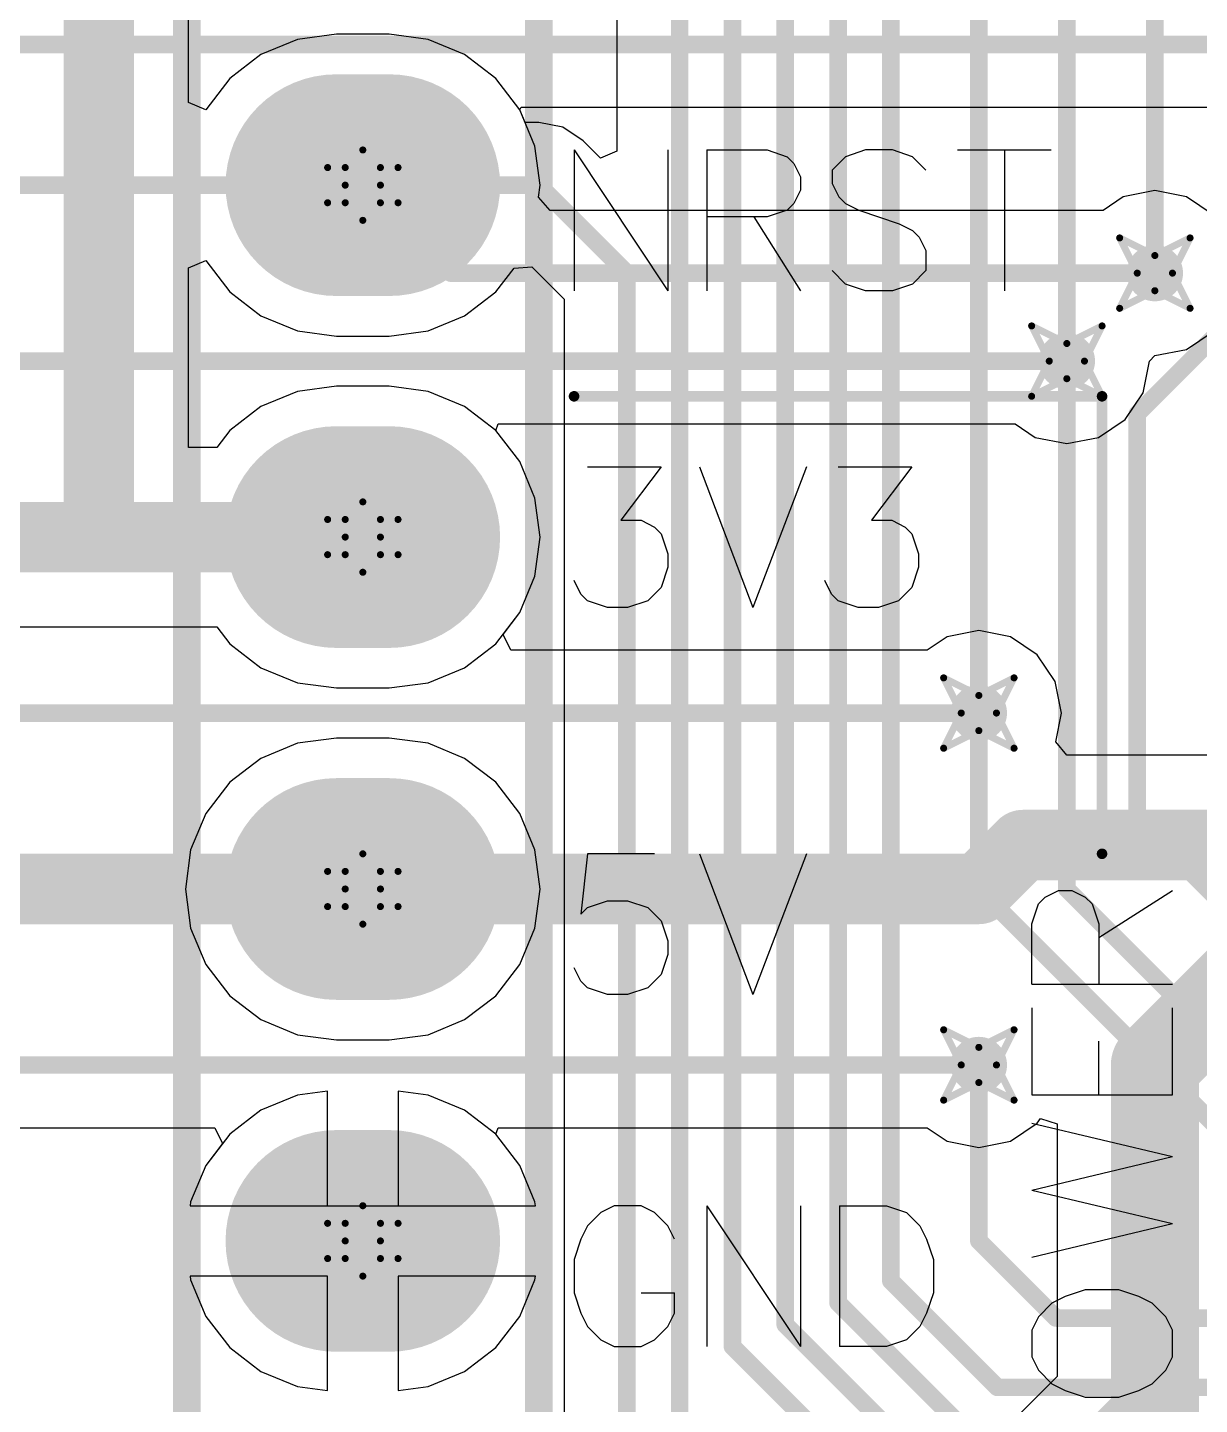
# Model space of a CAD drawing. Header units: millimetres. Extents: x 2.26 to 6.57, y 1.2 to 4.64.
# Drawn here: x 2.813 to 3.1459, y 2.2567 to 2.6479 of the extents above; entities that cross this region are included whole.
import ezdxf

# ---------------------------------------------------------------- set-up
doc = ezdxf.new("R2010")
doc.units = ezdxf.units.MM
doc.header["$MEASUREMENT"] = 0
for name, color, linetype in [('BottomLayer', 5, 'Continuous'), ('BottomSolder', 6, 'Continuous'), ('DrillDrawing', 1, 'Continuous'), ('MultiLayer', 9, 'Continuous'), ('PadHoleLayer', 156, 'Continuous'), ('TopLayer', 1, 'Continuous'), ('TopOverlay', 2, 'Continuous'), ('TopSolder', 216, 'Continuous'), ('ViaHoleLayer', 16, 'Continuous')]:
    doc.layers.add(name, color=color, linetype=linetype)

# ---------------------------------------------------------------- blocks, each defined once
blk = doc.blocks.new('1_8P_FEMALE_55')
at = {"layer": 'BottomLayer', "const_width": 0.055}
for points in [[(0.2, 0.0075), (0.2, -0.0075)], [(0.3, 0.0075), (0.3, -0.0075)], [(0.4, 0.0075), (0.4, -0.0075)], [(0.5, 0.0075), (0.5, -0.0075)]]:
    blk.add_lwpolyline(points, dxfattribs=at)
at = {"layer": 'BottomLayer', "const_width": 0.0275}
for points in [[(0.18625, 0.0075, 1), (0.21375, 0.0075, 1)], [(0.28625, 0.0075, 1), (0.31375, 0.0075, 1)], [(0.38625, 0.0075, 1), (0.41375, 0.0075, 1)], [(0.48625, 0.0075, 1), (0.51375, 0.0075, 1)], [(0.18625, -0.0075, 1), (0.21375, -0.0075, 1)], [(0.28625, -0.0075, 1), (0.31375, -0.0075, 1)], [(0.38625, -0.0075, 1), (0.41375, -0.0075, 1)], [(0.48625, -0.0075, 1), (0.51375, -0.0075, 1)]]:
    blk.add_lwpolyline(points, format="xyb", close=True, dxfattribs=at)
at = {"layer": 'BottomSolder', "const_width": 0.063}
for points in [[(0.2, 0.0075), (0.2, -0.0075)], [(0.3, 0.0075), (0.3, -0.0075)], [(0.4, 0.0075), (0.4, -0.0075)], [(0.5, 0.0075), (0.5, -0.0075)]]:
    blk.add_lwpolyline(points, dxfattribs=at)
at = {"layer": 'BottomSolder', "const_width": 0.0315}
for points in [[(0.18425, 0.0075, 1), (0.21575, 0.0075, 1)], [(0.28425, 0.0075, 1), (0.31575, 0.0075, 1)], [(0.38425, 0.0075, 1), (0.41575, 0.0075, 1)], [(0.48425, 0.0075, 1), (0.51575, 0.0075, 1)], [(0.18425, -0.0075, 1), (0.21575, -0.0075, 1)], [(0.28425, -0.0075, 1), (0.31575, -0.0075, 1)], [(0.38425, -0.0075, 1), (0.41575, -0.0075, 1)], [(0.48425, -0.0075, 1), (0.51575, -0.0075, 1)]]:
    blk.add_lwpolyline(points, format="xyb", close=True, dxfattribs=at)
at = {"layer": 'MultiLayer', "const_width": 0.055}
for points in [[(0.2, 0.0075), (0.2, -0.0075)], [(0.3, 0.0075), (0.3, -0.0075)], [(0.4, 0.0075), (0.4, -0.0075)], [(0.5, 0.0075), (0.5, -0.0075)]]:
    blk.add_lwpolyline(points, dxfattribs=at)
at = {"layer": 'MultiLayer', "const_width": 0.0275}
for points in [[(0.18625, 0.0075, 1), (0.21375, 0.0075, 1)], [(0.28625, 0.0075, 1), (0.31375, 0.0075, 1)], [(0.38625, 0.0075, 1), (0.41375, 0.0075, 1)], [(0.48625, 0.0075, 1), (0.51375, 0.0075, 1)], [(0.18625, -0.0075, 1), (0.21375, -0.0075, 1)], [(0.28625, -0.0075, 1), (0.31375, -0.0075, 1)], [(0.38625, -0.0075, 1), (0.41375, -0.0075, 1)], [(0.48625, -0.0075, 1), (0.51375, -0.0075, 1)]]:
    blk.add_lwpolyline(points, format="xyb", close=True, dxfattribs=at)
at = {"layer": 'PadHoleLayer', "const_width": 0.02}
for points in [[(0.19, 0, 1), (0.21, 0, 1)], [(0.29, 0, 1), (0.31, 0, 1)], [(0.39, 0, 1), (0.41, 0, 1)], [(0.49, 0, 1), (0.51, 0, 1)]]:
    blk.add_lwpolyline(points, format="xyb", close=True, dxfattribs=at)
at = {"layer": 'TopLayer', "const_width": 0.055}
for points in [[(0.2, 0.0075), (0.2, -0.0075)], [(0.3, 0.0075), (0.3, -0.0075)], [(0.4, 0.0075), (0.4, -0.0075)], [(0.5, 0.0075), (0.5, -0.0075)]]:
    blk.add_lwpolyline(points, dxfattribs=at)
at = {"layer": 'TopLayer', "const_width": 0.0275}
for points in [[(0.18625, 0.0075, 1), (0.21375, 0.0075, 1)], [(0.28625, 0.0075, 1), (0.31375, 0.0075, 1)], [(0.38625, 0.0075, 1), (0.41375, 0.0075, 1)], [(0.48625, 0.0075, 1), (0.51375, 0.0075, 1)], [(0.18625, -0.0075, 1), (0.21375, -0.0075, 1)], [(0.28625, -0.0075, 1), (0.31375, -0.0075, 1)], [(0.38625, -0.0075, 1), (0.41375, -0.0075, 1)], [(0.48625, -0.0075, 1), (0.51375, -0.0075, 1)]]:
    blk.add_lwpolyline(points, format="xyb", close=True, dxfattribs=at)
at = {"layer": 'TopOverlay', "const_width": 0.00787}
for points in [[(0.75, 0.05), (-0.05, 0.05)], [(0.75, -0.05), (-0.05, -0.05)]]:
    blk.add_lwpolyline(points, dxfattribs=at)
at = {"layer": 'TopSolder', "const_width": 0.063}
for points in [[(0.2, 0.0075), (0.2, -0.0075)], [(0.3, 0.0075), (0.3, -0.0075)], [(0.4, 0.0075), (0.4, -0.0075)], [(0.5, 0.0075), (0.5, -0.0075)]]:
    blk.add_lwpolyline(points, dxfattribs=at)
at = {"layer": 'TopSolder', "const_width": 0.0315}
for points in [[(0.18425, 0.0075, 1), (0.21575, 0.0075, 1)], [(0.28425, 0.0075, 1), (0.31575, 0.0075, 1)], [(0.38425, 0.0075, 1), (0.41575, 0.0075, 1)], [(0.48425, 0.0075, 1), (0.51575, 0.0075, 1)], [(0.18425, -0.0075, 1), (0.21575, -0.0075, 1)], [(0.28425, -0.0075, 1), (0.31575, -0.0075, 1)], [(0.38425, -0.0075, 1), (0.41575, -0.0075, 1)], [(0.48425, -0.0075, 1), (0.51575, -0.0075, 1)]]:
    blk.add_lwpolyline(points, format="xyb", close=True, dxfattribs=at)

msp = doc.modelspace()

# ---------------------------------------------------------------- linework, layer by layer
at = {"layer": 'BottomLayer'}
for p, q in [((2.95289, 2.62458), (2.95325, 2.62531)), ((2.95717, 2.61424), (2.95289, 2.62458)), ((2.95325, 2.62531), (3.45995, 2.62531)), ((2.95863, 2.60315), (2.95717, 2.61424)), ((2.95819, 2.59975), (2.95863, 2.60315)), ((2.96148, 2.59599), (2.95819, 2.59975)), ((3.12429, 2.59982), (3.11857, 2.59599)), ((3.13327, 2.6016), (3.12429, 2.59982)), ((3.14224, 2.59982), (3.13327, 2.6016)), ((3.14985, 2.59473), (3.14224, 2.59982)), ((3.11857, 2.59599), (2.96148, 2.59599)), ((3.14224, 2.55648), (3.14985, 2.56157)), ((3.13327, 2.5547), (3.14224, 2.55648)), ((3.12993, 2.54418), (3.13172, 2.55315)), ((3.13172, 2.55315), (3.13327, 2.5547)), ((3.12485, 2.53657), (3.12993, 2.54418)), ((3.11724, 2.53148), (3.12485, 2.53657)), ((2.94608, 2.53346), (2.94671, 2.53531)), ((2.95289, 2.52458), (2.94608, 2.53346)), ((2.94671, 2.53531), (3.09357, 2.53531)), ((3.09357, 2.53531), (3.09929, 2.53148)), ((3.09929, 2.53148), (3.10827, 2.5297)), ((3.10827, 2.5297), (3.11724, 2.53148)), ((2.95717, 2.51424), (2.95289, 2.52458)), ((2.95863, 2.50315), (2.95717, 2.51424)), ((2.95717, 2.49205), (2.95863, 2.50315)), ((2.95289, 2.48172), (2.95717, 2.49205)), ((2.9481, 2.47548), (2.95289, 2.48172)), ((2.95032, 2.47099), (2.9481, 2.47548)), ((3.07429, 2.47482), (3.06857, 2.47099)), ((3.08327, 2.4766), (3.07429, 2.47482)), ((3.09224, 2.47482), (3.08327, 2.4766)), ((3.09985, 2.46973), (3.09224, 2.47482)), ((3.06857, 2.47099), (2.95032, 2.47099)), ((3.10493, 2.46212), (3.09985, 2.46973)), ((3.10672, 2.45315), (3.10493, 2.46212)), ((3.1051, 2.445), (3.10672, 2.45315)), ((3.10827, 2.44114), (3.1051, 2.445)), ((3.27577, 2.44114), (3.10827, 2.44114)), ((3.09224, 2.33148), (3.09985, 2.33657)), ((3.09985, 2.33657), (3.10075, 2.33791)), ((3.10075, 2.33791), (3.10553, 2.33646)), ((3.10553, 2.33646), (3.10553, 2.26464)), ((2.74671, 2.33531), (2.86622, 2.33531)), ((2.86622, 2.33531), (2.86843, 2.33082)), ((2.94608, 2.33346), (2.94671, 2.33531)), ((2.95289, 2.32458), (2.94608, 2.33346)), ((2.94671, 2.33531), (3.06857, 2.33531)), ((3.06857, 2.33531), (3.07429, 2.33148)), ((2.86843, 2.33082), (2.86364, 2.32458)), ((3.07429, 2.33148), (3.08327, 2.3297)), ((3.08327, 2.3297), (3.09224, 2.33148)), ((2.86364, 2.32458), (2.85936, 2.31424)), ((2.95717, 2.31424), (2.95289, 2.32458)), ((2.85936, 2.31424), (2.85922, 2.31315)), ((2.85922, 2.31315), (2.95732, 2.31315)), ((2.95732, 2.31315), (2.95717, 2.31424)), ((2.89827, 2.29315), (2.85922, 2.29315)), ((2.85922, 2.29315), (2.85936, 2.29205)), ((2.89827, 2.26061), (2.89827, 2.29315)), ((2.95732, 2.29315), (2.91827, 2.29315)), ((2.91827, 2.29315), (2.91827, 2.26061)), ((2.95717, 2.29205), (2.95732, 2.29315)), ((2.85936, 2.29205), (2.86364, 2.28172)), ((2.95289, 2.28172), (2.95717, 2.29205)), ((2.86364, 2.28172), (2.87046, 2.27284)), ((2.94608, 2.27284), (2.95289, 2.28172)), ((2.87046, 2.27284), (2.87933, 2.26603)), ((2.9372, 2.26603), (2.94608, 2.27284)), ((2.87933, 2.26603), (2.88967, 2.26174)), ((2.92686, 2.26174), (2.9372, 2.26603)), ((2.88967, 2.26174), (2.89827, 2.26061)), ((2.91827, 2.26061), (2.92686, 2.26174)), ((3.10553, 2.26464), (2.97178, 2.13089))]:
    msp.add_line(p, q, dxfattribs=at)
for points, const_width in [([(2.62827, 2.64315), (3.55827, 2.64315)], 0.005), ([(2.70827, 2.60315), (2.90827, 2.60315)], 0.005), ([(2.90827, 2.60315), (2.93327, 2.57815)], 0.005), ([(2.93327, 2.57815), (3.13327, 2.57815)], 0.005), ([(2.61827, 2.55315), (3.10827, 2.55315)], 0.005), ([(2.61827, 2.45315), (3.08327, 2.45315)], 0.005), ([(3.08327, 2.40315), (3.09577, 2.41565)], 0.02), ([(3.09577, 2.41565), (3.27577, 2.41565)], 0.02), ([(2.70827, 2.40315), (2.90827, 2.40315)], 0.02), ([(2.90827, 2.40315), (3.08327, 2.40315)], 0.02), ([(3.13327, 2.35315), (3.16327, 2.38315)], 0.025), ([(3.13327, 2.25315), (3.13327, 2.35315)], 0.025), ([(2.61827, 2.35315), (3.08327, 2.35315)], 0.005), ([(2.98327, 2.10315), (3.13327, 2.25315)], 0.025)]:
    msp.add_lwpolyline(points, dxfattribs=dict(at, const_width=const_width))
for points, const_width in [([(2.90702, 2.60315, 1), (2.90952, 2.60315, 1)], 0.0025), ([(2.90702, 2.60315, 1), (2.90952, 2.60315, 1)], 0.0025), ([(3.12927, 2.57815, 1), (3.13727, 2.57815, 1)], 0.008), ([(2.93202, 2.57815, 1), (2.93452, 2.57815, 1)], 0.0025), ([(2.93202, 2.57815, 1), (2.93452, 2.57815, 1)], 0.0025), ([(3.13202, 2.57815, 1), (3.13452, 2.57815, 1)], 0.0025), ([(3.10427, 2.55315, 1), (3.11227, 2.55315, 1)], 0.008), ([(3.10702, 2.55315, 1), (3.10952, 2.55315, 1)], 0.0025), ([(3.07927, 2.45315, 1), (3.08727, 2.45315, 1)], 0.008), ([(3.08202, 2.45315, 1), (3.08452, 2.45315, 1)], 0.0025), ([(3.09077, 2.41565, 1), (3.10077, 2.41565, 1)], 0.01), ([(3.09077, 2.41565, 1), (3.10077, 2.41565, 1)], 0.01), ([(2.90327, 2.40315, 1), (2.91327, 2.40315, 1)], 0.01), ([(2.90327, 2.40315, 1), (2.91327, 2.40315, 1)], 0.01), ([(3.07827, 2.40315, 1), (3.08827, 2.40315, 1)], 0.01), ([(3.07827, 2.40315, 1), (3.08827, 2.40315, 1)], 0.01), ([(3.12702, 2.35315, 1), (3.13952, 2.35315, 1)], 0.0125), ([(3.12702, 2.35315, 1), (3.13952, 2.35315, 1)], 0.0125), ([(3.07927, 2.35315, 1), (3.08727, 2.35315, 1)], 0.008), ([(3.08202, 2.35315, 1), (3.08452, 2.35315, 1)], 0.0025), ([(3.12702, 2.25315, 1), (3.13952, 2.25315, 1)], 0.0125), ([(3.12702, 2.25315, 1), (3.13952, 2.25315, 1)], 0.0125)]:
    msp.add_lwpolyline(points, format="xyb", close=True, dxfattribs=dict(at, const_width=const_width))
at = {"layer": 'DrillDrawing', "const_width": 0.002}
for points in [[(2.90327, 2.60815), (2.90827, 2.61315)], [(2.90827, 2.61315), (2.91327, 2.60815)], [(2.89827, 2.60815), (2.90327, 2.60315)], [(2.89827, 2.60815), (2.90327, 2.60815)], [(2.91327, 2.60815), (2.91827, 2.60815)], [(2.91327, 2.60315), (2.91827, 2.60815)], [(2.89827, 2.59815), (2.90327, 2.60315)], [(2.91327, 2.60315), (2.91827, 2.59815)], [(2.89827, 2.59815), (2.90327, 2.59815)], [(2.90327, 2.59815), (2.90827, 2.59315)], [(2.90827, 2.59315), (2.91327, 2.59815)], [(2.91327, 2.59815), (2.91827, 2.59815)], [(3.12327, 2.58815), (3.13327, 2.58315)], [(3.12327, 2.58815), (3.12827, 2.57815)], [(3.13327, 2.58315), (3.14327, 2.58815)], [(3.13827, 2.57815), (3.14327, 2.58815)], [(3.12327, 2.56815), (3.12827, 2.57815)], [(3.13827, 2.57815), (3.14327, 2.56815)], [(3.12327, 2.56815), (3.13327, 2.57315)], [(3.13327, 2.57315), (3.14327, 2.56815)], [(3.09827, 2.56315), (3.10827, 2.55815)], [(3.09827, 2.56315), (3.10327, 2.55315)], [(3.10827, 2.55815), (3.11827, 2.56315)], [(3.11327, 2.55315), (3.11827, 2.56315)], [(3.09827, 2.54315), (3.10327, 2.55315)], [(3.11327, 2.55315), (3.11827, 2.54315)], [(3.09827, 2.54315), (3.10827, 2.54815)], [(3.10827, 2.54815), (3.11827, 2.54315)], [(2.90327, 2.50815), (2.90827, 2.51315)], [(2.90827, 2.51315), (2.91327, 2.50815)], [(2.89827, 2.50815), (2.90327, 2.50315)], [(2.89827, 2.50815), (2.90327, 2.50815)], [(2.91327, 2.50815), (2.91827, 2.50815)], [(2.91327, 2.50315), (2.91827, 2.50815)], [(2.89827, 2.49815), (2.90327, 2.50315)], [(2.91327, 2.50315), (2.91827, 2.49815)], [(2.89827, 2.49815), (2.90327, 2.49815)], [(2.90327, 2.49815), (2.90827, 2.49315)], [(2.90827, 2.49315), (2.91327, 2.49815)], [(2.91327, 2.49815), (2.91827, 2.49815)], [(3.07327, 2.46315), (3.08327, 2.45815)], [(3.07327, 2.46315), (3.07827, 2.45315)], [(3.08327, 2.45815), (3.09327, 2.46315)], [(3.08827, 2.45315), (3.09327, 2.46315)], [(3.07327, 2.44315), (3.07827, 2.45315)], [(3.08827, 2.45315), (3.09327, 2.44315)], [(3.07327, 2.44315), (3.08327, 2.44815)], [(3.08327, 2.44815), (3.09327, 2.44315)], [(2.90327, 2.40815), (2.90827, 2.41315)], [(2.90827, 2.41315), (2.91327, 2.40815)], [(2.89827, 2.40815), (2.90327, 2.40315)], [(2.89827, 2.40815), (2.90327, 2.40815)], [(2.91327, 2.40815), (2.91827, 2.40815)], [(2.91327, 2.40315), (2.91827, 2.40815)], [(2.89827, 2.39815), (2.90327, 2.40315)], [(2.91327, 2.40315), (2.91827, 2.39815)], [(2.89827, 2.39815), (2.90327, 2.39815)], [(2.90327, 2.39815), (2.90827, 2.39315)], [(2.90827, 2.39315), (2.91327, 2.39815)], [(2.91327, 2.39815), (2.91827, 2.39815)], [(3.07327, 2.36315), (3.08327, 2.35815)], [(3.07327, 2.36315), (3.07827, 2.35315)], [(3.08327, 2.35815), (3.09327, 2.36315)], [(3.08827, 2.35315), (3.09327, 2.36315)], [(3.07327, 2.34315), (3.07827, 2.35315)], [(3.08827, 2.35315), (3.09327, 2.34315)], [(3.07327, 2.34315), (3.08327, 2.34815)], [(3.08327, 2.34815), (3.09327, 2.34315)], [(2.90327, 2.30815), (2.90827, 2.31315)], [(2.90827, 2.31315), (2.91327, 2.30815)], [(2.89827, 2.30815), (2.90327, 2.30315)], [(2.89827, 2.30815), (2.90327, 2.30815)], [(2.91327, 2.30815), (2.91827, 2.30815)], [(2.91327, 2.30315), (2.91827, 2.30815)], [(2.89827, 2.29815), (2.90327, 2.30315)], [(2.91327, 2.30315), (2.91827, 2.29815)], [(2.89827, 2.29815), (2.90327, 2.29815)], [(2.90327, 2.29815), (2.90827, 2.29315)], [(2.90827, 2.29315), (2.91327, 2.29815)], [(2.91327, 2.29815), (2.91827, 2.29815)]]:
    msp.add_lwpolyline(points, dxfattribs=at)
at = {"layer": 'DrillDrawing', "const_width": 0.001}
for points in [[(2.90777, 2.61315, 1), (2.90877, 2.61315, 1)], [(2.90777, 2.61315, 1), (2.90877, 2.61315, 1)], [(2.89777, 2.60815, 1), (2.89877, 2.60815, 1)], [(2.89777, 2.60815, 1), (2.89877, 2.60815, 1)], [(2.90277, 2.60815, 1), (2.90377, 2.60815, 1)], [(2.90277, 2.60815, 1), (2.90377, 2.60815, 1)], [(2.91277, 2.60815, 1), (2.91377, 2.60815, 1)], [(2.91277, 2.60815, 1), (2.91377, 2.60815, 1)], [(2.91777, 2.60815, 1), (2.91877, 2.60815, 1)], [(2.91777, 2.60815, 1), (2.91877, 2.60815, 1)], [(2.90277, 2.60315, 1), (2.90377, 2.60315, 1)], [(2.90277, 2.60315, 1), (2.90377, 2.60315, 1)], [(2.91277, 2.60315, 1), (2.91377, 2.60315, 1)], [(2.91277, 2.60315, 1), (2.91377, 2.60315, 1)], [(2.89777, 2.59815, 1), (2.89877, 2.59815, 1)], [(2.89777, 2.59815, 1), (2.89877, 2.59815, 1)], [(2.90277, 2.59815, 1), (2.90377, 2.59815, 1)], [(2.90277, 2.59815, 1), (2.90377, 2.59815, 1)], [(2.91277, 2.59815, 1), (2.91377, 2.59815, 1)], [(2.91277, 2.59815, 1), (2.91377, 2.59815, 1)], [(2.91777, 2.59815, 1), (2.91877, 2.59815, 1)], [(2.91777, 2.59815, 1), (2.91877, 2.59815, 1)], [(2.90777, 2.59315, 1), (2.90877, 2.59315, 1)], [(2.90777, 2.59315, 1), (2.90877, 2.59315, 1)], [(3.12277, 2.58815, 1), (3.12377, 2.58815, 1)], [(3.12277, 2.58815, 1), (3.12377, 2.58815, 1)], [(3.14277, 2.58815, 1), (3.14377, 2.58815, 1)], [(3.14277, 2.58815, 1), (3.14377, 2.58815, 1)], [(3.13277, 2.58315, 1), (3.13377, 2.58315, 1)], [(3.13277, 2.58315, 1), (3.13377, 2.58315, 1)], [(3.12777, 2.57815, 1), (3.12877, 2.57815, 1)], [(3.12777, 2.57815, 1), (3.12877, 2.57815, 1)], [(3.13777, 2.57815, 1), (3.13877, 2.57815, 1)], [(3.13777, 2.57815, 1), (3.13877, 2.57815, 1)], [(3.13277, 2.57315, 1), (3.13377, 2.57315, 1)], [(3.13277, 2.57315, 1), (3.13377, 2.57315, 1)], [(3.12277, 2.56815, 1), (3.12377, 2.56815, 1)], [(3.12277, 2.56815, 1), (3.12377, 2.56815, 1)], [(3.14277, 2.56815, 1), (3.14377, 2.56815, 1)], [(3.14277, 2.56815, 1), (3.14377, 2.56815, 1)], [(3.09777, 2.56315, 1), (3.09877, 2.56315, 1)], [(3.09777, 2.56315, 1), (3.09877, 2.56315, 1)], [(3.11777, 2.56315, 1), (3.11877, 2.56315, 1)], [(3.11777, 2.56315, 1), (3.11877, 2.56315, 1)], [(3.10777, 2.55815, 1), (3.10877, 2.55815, 1)], [(3.10777, 2.55815, 1), (3.10877, 2.55815, 1)], [(3.10277, 2.55315, 1), (3.10377, 2.55315, 1)], [(3.10277, 2.55315, 1), (3.10377, 2.55315, 1)], [(3.11277, 2.55315, 1), (3.11377, 2.55315, 1)], [(3.11277, 2.55315, 1), (3.11377, 2.55315, 1)], [(3.10777, 2.54815, 1), (3.10877, 2.54815, 1)], [(3.10777, 2.54815, 1), (3.10877, 2.54815, 1)], [(3.09777, 2.54315, 1), (3.09877, 2.54315, 1)], [(3.09777, 2.54315, 1), (3.09877, 2.54315, 1)], [(3.11777, 2.54315, 1), (3.11877, 2.54315, 1)], [(3.11777, 2.54315, 1), (3.11877, 2.54315, 1)], [(2.90777, 2.51315, 1), (2.90877, 2.51315, 1)], [(2.90777, 2.51315, 1), (2.90877, 2.51315, 1)], [(2.89777, 2.50815, 1), (2.89877, 2.50815, 1)], [(2.89777, 2.50815, 1), (2.89877, 2.50815, 1)], [(2.90277, 2.50815, 1), (2.90377, 2.50815, 1)], [(2.90277, 2.50815, 1), (2.90377, 2.50815, 1)], [(2.91277, 2.50815, 1), (2.91377, 2.50815, 1)], [(2.91277, 2.50815, 1), (2.91377, 2.50815, 1)], [(2.91777, 2.50815, 1), (2.91877, 2.50815, 1)], [(2.91777, 2.50815, 1), (2.91877, 2.50815, 1)], [(2.90277, 2.50315, 1), (2.90377, 2.50315, 1)], [(2.90277, 2.50315, 1), (2.90377, 2.50315, 1)], [(2.91277, 2.50315, 1), (2.91377, 2.50315, 1)], [(2.91277, 2.50315, 1), (2.91377, 2.50315, 1)], [(2.89777, 2.49815, 1), (2.89877, 2.49815, 1)], [(2.89777, 2.49815, 1), (2.89877, 2.49815, 1)], [(2.90277, 2.49815, 1), (2.90377, 2.49815, 1)], [(2.90277, 2.49815, 1), (2.90377, 2.49815, 1)], [(2.91277, 2.49815, 1), (2.91377, 2.49815, 1)], [(2.91277, 2.49815, 1), (2.91377, 2.49815, 1)], [(2.91777, 2.49815, 1), (2.91877, 2.49815, 1)], [(2.91777, 2.49815, 1), (2.91877, 2.49815, 1)], [(2.90777, 2.49315, 1), (2.90877, 2.49315, 1)], [(2.90777, 2.49315, 1), (2.90877, 2.49315, 1)], [(3.07277, 2.46315, 1), (3.07377, 2.46315, 1)], [(3.07277, 2.46315, 1), (3.07377, 2.46315, 1)], [(3.09277, 2.46315, 1), (3.09377, 2.46315, 1)], [(3.09277, 2.46315, 1), (3.09377, 2.46315, 1)], [(3.08277, 2.45815, 1), (3.08377, 2.45815, 1)], [(3.08277, 2.45815, 1), (3.08377, 2.45815, 1)], [(3.07777, 2.45315, 1), (3.07877, 2.45315, 1)], [(3.07777, 2.45315, 1), (3.07877, 2.45315, 1)], [(3.08777, 2.45315, 1), (3.08877, 2.45315, 1)], [(3.08777, 2.45315, 1), (3.08877, 2.45315, 1)], [(3.08277, 2.44815, 1), (3.08377, 2.44815, 1)], [(3.08277, 2.44815, 1), (3.08377, 2.44815, 1)], [(3.07277, 2.44315, 1), (3.07377, 2.44315, 1)], [(3.07277, 2.44315, 1), (3.07377, 2.44315, 1)], [(3.09277, 2.44315, 1), (3.09377, 2.44315, 1)], [(3.09277, 2.44315, 1), (3.09377, 2.44315, 1)], [(2.90777, 2.41315, 1), (2.90877, 2.41315, 1)], [(2.90777, 2.41315, 1), (2.90877, 2.41315, 1)], [(2.89777, 2.40815, 1), (2.89877, 2.40815, 1)], [(2.89777, 2.40815, 1), (2.89877, 2.40815, 1)], [(2.90277, 2.40815, 1), (2.90377, 2.40815, 1)], [(2.90277, 2.40815, 1), (2.90377, 2.40815, 1)], [(2.91277, 2.40815, 1), (2.91377, 2.40815, 1)], [(2.91277, 2.40815, 1), (2.91377, 2.40815, 1)], [(2.91777, 2.40815, 1), (2.91877, 2.40815, 1)], [(2.91777, 2.40815, 1), (2.91877, 2.40815, 1)], [(2.90277, 2.40315, 1), (2.90377, 2.40315, 1)], [(2.90277, 2.40315, 1), (2.90377, 2.40315, 1)], [(2.91277, 2.40315, 1), (2.91377, 2.40315, 1)], [(2.91277, 2.40315, 1), (2.91377, 2.40315, 1)], [(2.89777, 2.39815, 1), (2.89877, 2.39815, 1)], [(2.89777, 2.39815, 1), (2.89877, 2.39815, 1)], [(2.90277, 2.39815, 1), (2.90377, 2.39815, 1)], [(2.90277, 2.39815, 1), (2.90377, 2.39815, 1)], [(2.91277, 2.39815, 1), (2.91377, 2.39815, 1)], [(2.91277, 2.39815, 1), (2.91377, 2.39815, 1)], [(2.91777, 2.39815, 1), (2.91877, 2.39815, 1)], [(2.91777, 2.39815, 1), (2.91877, 2.39815, 1)], [(2.90777, 2.39315, 1), (2.90877, 2.39315, 1)], [(2.90777, 2.39315, 1), (2.90877, 2.39315, 1)], [(3.07277, 2.36315, 1), (3.07377, 2.36315, 1)], [(3.07277, 2.36315, 1), (3.07377, 2.36315, 1)], [(3.09277, 2.36315, 1), (3.09377, 2.36315, 1)], [(3.09277, 2.36315, 1), (3.09377, 2.36315, 1)], [(3.08277, 2.35815, 1), (3.08377, 2.35815, 1)], [(3.08277, 2.35815, 1), (3.08377, 2.35815, 1)], [(3.07777, 2.35315, 1), (3.07877, 2.35315, 1)], [(3.07777, 2.35315, 1), (3.07877, 2.35315, 1)], [(3.08777, 2.35315, 1), (3.08877, 2.35315, 1)], [(3.08777, 2.35315, 1), (3.08877, 2.35315, 1)], [(3.08277, 2.34815, 1), (3.08377, 2.34815, 1)], [(3.08277, 2.34815, 1), (3.08377, 2.34815, 1)], [(3.07277, 2.34315, 1), (3.07377, 2.34315, 1)], [(3.07277, 2.34315, 1), (3.07377, 2.34315, 1)], [(3.09277, 2.34315, 1), (3.09377, 2.34315, 1)], [(3.09277, 2.34315, 1), (3.09377, 2.34315, 1)], [(2.90777, 2.31315, 1), (2.90877, 2.31315, 1)], [(2.90777, 2.31315, 1), (2.90877, 2.31315, 1)], [(2.89777, 2.30815, 1), (2.89877, 2.30815, 1)], [(2.89777, 2.30815, 1), (2.89877, 2.30815, 1)], [(2.90277, 2.30815, 1), (2.90377, 2.30815, 1)], [(2.90277, 2.30815, 1), (2.90377, 2.30815, 1)], [(2.91277, 2.30815, 1), (2.91377, 2.30815, 1)], [(2.91277, 2.30815, 1), (2.91377, 2.30815, 1)], [(2.91777, 2.30815, 1), (2.91877, 2.30815, 1)], [(2.91777, 2.30815, 1), (2.91877, 2.30815, 1)], [(2.90277, 2.30315, 1), (2.90377, 2.30315, 1)], [(2.90277, 2.30315, 1), (2.90377, 2.30315, 1)], [(2.91277, 2.30315, 1), (2.91377, 2.30315, 1)], [(2.91277, 2.30315, 1), (2.91377, 2.30315, 1)], [(2.89777, 2.29815, 1), (2.89877, 2.29815, 1)], [(2.89777, 2.29815, 1), (2.89877, 2.29815, 1)], [(2.90277, 2.29815, 1), (2.90377, 2.29815, 1)], [(2.90277, 2.29815, 1), (2.90377, 2.29815, 1)], [(2.91277, 2.29815, 1), (2.91377, 2.29815, 1)], [(2.91277, 2.29815, 1), (2.91377, 2.29815, 1)], [(2.91777, 2.29815, 1), (2.91877, 2.29815, 1)], [(2.91777, 2.29815, 1), (2.91877, 2.29815, 1)], [(2.90777, 2.29315, 1), (2.90877, 2.29315, 1)], [(2.90777, 2.29315, 1), (2.90877, 2.29315, 1)]]:
    msp.add_lwpolyline(points, format="xyb", close=True, dxfattribs=at)
at = {"layer": 'MultiLayer', "const_width": 0.008}
for points in [[(3.12927, 2.57815, 1), (3.13727, 2.57815, 1)], [(3.10427, 2.55315, 1), (3.11227, 2.55315, 1)], [(3.07927, 2.45315, 1), (3.08727, 2.45315, 1)], [(3.07927, 2.35315, 1), (3.08727, 2.35315, 1)]]:
    msp.add_lwpolyline(points, format="xyb", close=True, dxfattribs=at)
at = {"layer": 'TopLayer'}
for p, q in [((2.98042, 2.80576), (2.98042, 2.61276)), ((2.85876, 2.62661), (2.85876, 2.67766)), ((2.90077, 2.64602), (2.88967, 2.64456)), ((2.91577, 2.64602), (2.90077, 2.64602)), ((2.92686, 2.64456), (2.91577, 2.64602)), ((2.88967, 2.64456), (2.87933, 2.64027)), ((2.9372, 2.64027), (2.92686, 2.64456)), ((2.87933, 2.64027), (2.87046, 2.63346)), ((2.94608, 2.63346), (2.9372, 2.64027)), ((2.87046, 2.63346), (2.86364, 2.62458)), ((2.95289, 2.62458), (2.94608, 2.63346)), ((2.86364, 2.62458), (2.85876, 2.62661)), ((2.95438, 2.62099), (2.95289, 2.62458)), ((2.95827, 2.62099), (2.95438, 2.62099)), ((2.9651, 2.61963), (2.95827, 2.62099)), ((2.97088, 2.61577), (2.9651, 2.61963)), ((2.97581, 2.61085), (2.97088, 2.61577)), ((2.98042, 2.61276), (2.97581, 2.61085)), ((2.85876, 2.57969), (2.86364, 2.58172)), ((2.85876, 2.52864), (2.85876, 2.57969)), ((2.86364, 2.58172), (2.87046, 2.57284)), ((2.94608, 2.57284), (2.95127, 2.5796)), ((2.95127, 2.5796), (2.95626, 2.57993)), ((2.95626, 2.57993), (2.96542, 2.57076)), ((2.87046, 2.57284), (2.87933, 2.56603)), ((2.9372, 2.56603), (2.94608, 2.57284)), ((2.96542, 2.57076), (2.96542, 2.07351)), ((2.87933, 2.56603), (2.88967, 2.56174)), ((2.92686, 2.56174), (2.9372, 2.56603)), ((2.88967, 2.56174), (2.90077, 2.56028)), ((2.90077, 2.56028), (2.91577, 2.56028)), ((2.91577, 2.56028), (2.92686, 2.56174)), ((2.88967, 2.54456), (2.87933, 2.54027)), ((2.90077, 2.54602), (2.88967, 2.54456)), ((2.91577, 2.54602), (2.90077, 2.54602)), ((2.92686, 2.54456), (2.91577, 2.54602)), ((2.9372, 2.54027), (2.92686, 2.54456)), ((2.87933, 2.54027), (2.87046, 2.53346)), ((2.94608, 2.53346), (2.9372, 2.54027)), ((2.87046, 2.53346), (2.86676, 2.52864)), ((2.95289, 2.52458), (2.94608, 2.53346)), ((2.86676, 2.52864), (2.85876, 2.52864)), ((2.95717, 2.51424), (2.95289, 2.52458)), ((2.95863, 2.50315), (2.95717, 2.51424)), ((2.95717, 2.49205), (2.95863, 2.50315)), ((2.95289, 2.48172), (2.95717, 2.49205)), ((2.94608, 2.47284), (2.95289, 2.48172)), ((2.74978, 2.47766), (2.86676, 2.47766)), ((2.86676, 2.47766), (2.87046, 2.47284)), ((2.87046, 2.47284), (2.87933, 2.46603)), ((2.9372, 2.46603), (2.94608, 2.47284)), ((2.87933, 2.46603), (2.88967, 2.46174)), ((2.92686, 2.46174), (2.9372, 2.46603)), ((2.88967, 2.46174), (2.90077, 2.46028)), ((2.91577, 2.46028), (2.92686, 2.46174)), ((2.90077, 2.46028), (2.91577, 2.46028)), ((2.90077, 2.44602), (2.88967, 2.44456)), ((2.91577, 2.44602), (2.90077, 2.44602)), ((2.92686, 2.44456), (2.91577, 2.44602)), ((2.88967, 2.44456), (2.87933, 2.44027)), ((2.9372, 2.44027), (2.92686, 2.44456)), ((2.87933, 2.44027), (2.87046, 2.43346)), ((2.94608, 2.43346), (2.9372, 2.44027)), ((2.87046, 2.43346), (2.86364, 2.42458)), ((2.95289, 2.42458), (2.94608, 2.43346)), ((2.86364, 2.42458), (2.85936, 2.41424)), ((2.95717, 2.41424), (2.95289, 2.42458)), ((2.85936, 2.41424), (2.8579, 2.40315)), ((2.95863, 2.40315), (2.95717, 2.41424)), ((2.8579, 2.40315), (2.85936, 2.39205)), ((2.95717, 2.39205), (2.95863, 2.40315)), ((2.85936, 2.39205), (2.86364, 2.38172)), ((2.95289, 2.38172), (2.95717, 2.39205)), ((2.86364, 2.38172), (2.87046, 2.37284)), ((2.94608, 2.37284), (2.95289, 2.38172)), ((2.87046, 2.37284), (2.87933, 2.36603)), ((2.9372, 2.36603), (2.94608, 2.37284)), ((2.87933, 2.36603), (2.88967, 2.36174)), ((2.92686, 2.36174), (2.9372, 2.36603)), ((2.88967, 2.36174), (2.90077, 2.36028)), ((2.90077, 2.36028), (2.91577, 2.36028)), ((2.91577, 2.36028), (2.92686, 2.36174)), ((2.88967, 2.34456), (2.87933, 2.34027)), ((2.89827, 2.34569), (2.88967, 2.34456)), ((2.89827, 2.31315), (2.89827, 2.34569)), ((2.92686, 2.34456), (2.91827, 2.34569)), ((2.91827, 2.34569), (2.91827, 2.31315)), ((2.9372, 2.34027), (2.92686, 2.34456)), ((2.87933, 2.34027), (2.87046, 2.33346)), ((2.94608, 2.33346), (2.9372, 2.34027)), ((2.87046, 2.33346), (2.86364, 2.32458)), ((2.95289, 2.32458), (2.94608, 2.33346)), ((2.86364, 2.32458), (2.85936, 2.31424)), ((2.95717, 2.31424), (2.95289, 2.32458)), ((2.85936, 2.31424), (2.85922, 2.31315)), ((2.85922, 2.31315), (2.89827, 2.31315)), ((2.91827, 2.31315), (2.95732, 2.31315)), ((2.95732, 2.31315), (2.95717, 2.31424)), ((2.89827, 2.29315), (2.85922, 2.29315)), ((2.85922, 2.29315), (2.85936, 2.29205)), ((2.89827, 2.26061), (2.89827, 2.29315)), ((2.95732, 2.29315), (2.91827, 2.29315)), ((2.91827, 2.29315), (2.91827, 2.26061)), ((2.95717, 2.29205), (2.95732, 2.29315)), ((2.85936, 2.29205), (2.86364, 2.28172)), ((2.95289, 2.28172), (2.95717, 2.29205)), ((2.86364, 2.28172), (2.87046, 2.27284)), ((2.94608, 2.27284), (2.95289, 2.28172)), ((2.87046, 2.27284), (2.87933, 2.26603)), ((2.9372, 2.26603), (2.94608, 2.27284)), ((2.87933, 2.26603), (2.88967, 2.26174)), ((2.92686, 2.26174), (2.9372, 2.26603)), ((2.88967, 2.26174), (2.89827, 2.26061)), ((2.91827, 2.26061), (2.92686, 2.26174))]:
    msp.add_line(p, q, dxfattribs=at)
for points, const_width in [([(3.05827, 2.29179), (3.05827, 2.84936)], 0.005), ([(3.04327, 2.28558), (3.04327, 2.84315)], 0.005), ([(3.02827, 2.27936), (3.02827, 2.83315)], 0.005), ([(3.01327, 2.27315), (3.01327, 2.82315)], 0.005), ([(2.99827, 2.08815), (2.99827, 2.81315)], 0.005), ([(2.83327, 2.50315), (2.83327, 2.70315)], 0.02), ([(3.08327, 2.45315), (3.08327, 2.67815)], 0.005), ([(3.10827, 2.55315), (3.10827, 2.67815)], 0.005), ([(3.13327, 2.57815), (3.13327, 2.67815)], 0.005), ([(2.90827, 2.60315), (2.95827, 2.60315)], 0.005), ([(2.95827, 2.60315), (2.98327, 2.57815)], 0.005), ([(2.98327, 2.05315), (2.98327, 2.57815)], 0.005), ([(3.12827, 2.53815), (3.15827, 2.56815)], 0.005), ([(3.10827, 2.40315), (3.10827, 2.55315)], 0.005), ([(3.12827, 2.42315), (3.12827, 2.53815)], 0.005), ([(2.70827, 2.50315), (2.83327, 2.50315)], 0.02), ([(2.83327, 2.50315), (2.90827, 2.50315)], 0.02), ([(3.08327, 2.40315), (3.08327, 2.45315)], 0.005), ([(3.12827, 2.42315), (3.18327, 2.36815)], 0.005), ([(3.08327, 2.40315), (3.18549, 2.30092)], 0.005), ([(3.10827, 2.40315), (3.18827, 2.32315)], 0.005), ([(3.08327, 2.30315), (3.08327, 2.35315)], 0.005), ([(3.08327, 2.30315), (3.10518, 2.28124)], 0.005), ([(3.05827, 2.29179), (3.0885, 2.26155)], 0.005), ([(3.04327, 2.28558), (3.08697, 2.24187)], 0.005), ([(3.02827, 2.27936), (3.08545, 2.22218)], 0.005), ([(3.10518, 2.28124), (3.52593, 2.28124)], 0.005), ([(3.01327, 2.27315), (3.08392, 2.2025)], 0.005), ([(3.0885, 2.26155), (3.52593, 2.26155)], 0.005)]:
    msp.add_lwpolyline(points, dxfattribs=dict(at, const_width=const_width))
for points, const_width in [([(2.90702, 2.60315, 1), (2.90952, 2.60315, 1)], 0.0025), ([(2.95702, 2.60315, 1), (2.95952, 2.60315, 1)], 0.0025), ([(2.95702, 2.60315, 1), (2.95952, 2.60315, 1)], 0.0025), ([(3.12927, 2.57815, 1), (3.13727, 2.57815, 1)], 0.008), ([(2.98202, 2.57815, 1), (2.98452, 2.57815, 1)], 0.0025), ([(2.98202, 2.57815, 1), (2.98452, 2.57815, 1)], 0.0025), ([(3.13202, 2.57815, 1), (3.13452, 2.57815, 1)], 0.0025), ([(3.10427, 2.55315, 1), (3.11227, 2.55315, 1)], 0.008), ([(3.10702, 2.55315, 1), (3.10952, 2.55315, 1)], 0.0025), ([(3.10702, 2.55315, 1), (3.10952, 2.55315, 1)], 0.0025), ([(3.12702, 2.53815, 1), (3.12952, 2.53815, 1)], 0.0025), ([(3.12702, 2.53815, 1), (3.12952, 2.53815, 1)], 0.0025), ([(2.82827, 2.50315, 1), (2.83827, 2.50315, 1)], 0.01), ([(2.82827, 2.50315, 1), (2.83827, 2.50315, 1)], 0.01), ([(2.82827, 2.50315, 1), (2.83827, 2.50315, 1)], 0.01), ([(2.90327, 2.50315, 1), (2.91327, 2.50315, 1)], 0.01), ([(3.07927, 2.45315, 1), (3.08727, 2.45315, 1)], 0.008), ([(3.08202, 2.45315, 1), (3.08452, 2.45315, 1)], 0.0025), ([(3.08202, 2.45315, 1), (3.08452, 2.45315, 1)], 0.0025), ([(3.12702, 2.42315, 1), (3.12952, 2.42315, 1)], 0.0025), ([(3.12702, 2.42315, 1), (3.12952, 2.42315, 1)], 0.0025), ([(3.08202, 2.40315, 1), (3.08452, 2.40315, 1)], 0.0025), ([(3.08202, 2.40315, 1), (3.08452, 2.40315, 1)], 0.0025), ([(3.10702, 2.40315, 1), (3.10952, 2.40315, 1)], 0.0025), ([(3.10702, 2.40315, 1), (3.10952, 2.40315, 1)], 0.0025), ([(3.07927, 2.35315, 1), (3.08727, 2.35315, 1)], 0.008), ([(3.08202, 2.35315, 1), (3.08452, 2.35315, 1)], 0.0025), ([(3.08202, 2.30315, 1), (3.08452, 2.30315, 1)], 0.0025), ([(3.08202, 2.30315, 1), (3.08452, 2.30315, 1)], 0.0025), ([(3.05702, 2.29179, 1), (3.05952, 2.29179, 1)], 0.0025), ([(3.05702, 2.29179, 1), (3.05952, 2.29179, 1)], 0.0025), ([(3.04202, 2.28558, 1), (3.04452, 2.28558, 1)], 0.0025), ([(3.04202, 2.28558, 1), (3.04452, 2.28558, 1)], 0.0025), ([(3.02702, 2.27936, 1), (3.02952, 2.27936, 1)], 0.0025), ([(3.02702, 2.27936, 1), (3.02952, 2.27936, 1)], 0.0025), ([(3.10393, 2.28124, 1), (3.10643, 2.28124, 1)], 0.0025), ([(3.10393, 2.28124, 1), (3.10643, 2.28124, 1)], 0.0025), ([(3.01202, 2.27315, 1), (3.01452, 2.27315, 1)], 0.0025), ([(3.01202, 2.27315, 1), (3.01452, 2.27315, 1)], 0.0025), ([(3.08725, 2.26155, 1), (3.08975, 2.26155, 1)], 0.0025), ([(3.08725, 2.26155, 1), (3.08975, 2.26155, 1)], 0.0025)]:
    msp.add_lwpolyline(points, format="xyb", close=True, dxfattribs=dict(at, const_width=const_width))
at = {"layer": 'TopOverlay'}
for p, q in [((2.96827, 2.61314), (2.96827, 2.57315)), ((2.96827, 2.61314), (2.99493, 2.57315)), ((2.99493, 2.61314), (2.99493, 2.57315)), ((3.00597, 2.61314), (3.00597, 2.57315)), ((3.00597, 2.61314), (3.02311, 2.61314)), ((3.02311, 2.61314), (3.02883, 2.61124)), ((3.02883, 2.61124), (3.03073, 2.60933)), ((3.04539, 2.61124), (3.04159, 2.60743)), ((3.05111, 2.61314), (3.04539, 2.61124)), ((3.05872, 2.61314), (3.05111, 2.61314)), ((3.06444, 2.61124), (3.05872, 2.61314)), ((3.06825, 2.60743), (3.06444, 2.61124)), ((3.0772, 2.61314), (3.10386, 2.61314)), ((3.09053, 2.61314), (3.09053, 2.57315)), ((3.03073, 2.60933), (3.03263, 2.60552)), ((3.04159, 2.60743), (3.04159, 2.60362)), ((3.03263, 2.60552), (3.03263, 2.60171)), ((3.04159, 2.60362), (3.04349, 2.59981)), ((3.03263, 2.60171), (3.03073, 2.59791)), ((3.04349, 2.59981), (3.04539, 2.59791)), ((3.02311, 2.5941), (3.00597, 2.5941)), ((3.0193, 2.5941), (3.03263, 2.57315)), ((3.02883, 2.596), (3.02311, 2.5941)), ((3.03073, 2.59791), (3.02883, 2.596)), ((3.04539, 2.59791), (3.0492, 2.596)), ((3.0492, 2.596), (3.06063, 2.59219)), ((3.06063, 2.59219), (3.06444, 2.59029)), ((3.06444, 2.59029), (3.06634, 2.58838)), ((3.06634, 2.58838), (3.06825, 2.58458)), ((3.06825, 2.58458), (3.06825, 2.57886)), ((3.04539, 2.57505), (3.04159, 2.57886)), ((3.06825, 2.57886), (3.06444, 2.57505)), ((3.05111, 2.57315), (3.04539, 2.57505)), ((3.06444, 2.57505), (3.05872, 2.57315)), ((3.05872, 2.57315), (3.05111, 2.57315)), ((2.97208, 2.52314), (2.99302, 2.52314)), ((2.99302, 2.52314), (2.9816, 2.50791)), ((3.00388, 2.52314), (3.01911, 2.48315)), ((3.03435, 2.52314), (3.01911, 2.48315)), ((3.0433, 2.52314), (3.06425, 2.52314)), ((3.06425, 2.52314), (3.05282, 2.50791)), ((2.9816, 2.50791), (2.98731, 2.50791)), ((2.98731, 2.50791), (2.99112, 2.506)), ((2.99112, 2.506), (2.99302, 2.5041)), ((2.99302, 2.5041), (2.99493, 2.49838)), ((3.05282, 2.50791), (3.05853, 2.50791)), ((3.05853, 2.50791), (3.06234, 2.506)), ((3.06234, 2.506), (3.06425, 2.5041)), ((3.06425, 2.5041), (3.06615, 2.49838)), ((2.99493, 2.49838), (2.99493, 2.49458)), ((3.06615, 2.49838), (3.06615, 2.49458)), ((2.99493, 2.49458), (2.99302, 2.48886)), ((3.06615, 2.49458), (3.06425, 2.48886)), ((2.97017, 2.48696), (2.96827, 2.49077)), ((2.99302, 2.48886), (2.98922, 2.48505)), ((3.04139, 2.48696), (3.03949, 2.49077)), ((3.06425, 2.48886), (3.06044, 2.48505)), ((2.97208, 2.48505), (2.97017, 2.48696)), ((2.97779, 2.48315), (2.97208, 2.48505)), ((2.98922, 2.48505), (2.9835, 2.48315)), ((3.0433, 2.48505), (3.04139, 2.48696)), ((3.04901, 2.48315), (3.0433, 2.48505)), ((3.06044, 2.48505), (3.05473, 2.48315)), ((2.9835, 2.48315), (2.97779, 2.48315)), ((3.05473, 2.48315), (3.04901, 2.48315)), ((2.97208, 2.41314), (2.97017, 2.396)), ((2.99112, 2.41314), (2.97208, 2.41314)), ((3.00388, 2.41314), (3.01911, 2.37315)), ((3.03435, 2.41314), (3.01911, 2.37315)), ((3.10209, 2.40083), (3.10589, 2.40273)), ((3.10589, 2.40273), (3.1097, 2.40273)), ((3.1097, 2.40273), (3.11351, 2.40083)), ((3.11732, 2.3894), (3.13827, 2.40273)), ((2.97208, 2.39791), (2.97779, 2.39981)), ((2.97779, 2.39981), (2.9835, 2.39981)), ((2.9835, 2.39981), (2.98922, 2.39791)), ((3.09828, 2.39321), (3.10018, 2.39892)), ((3.10018, 2.39892), (3.10209, 2.40083)), ((3.11351, 2.40083), (3.11542, 2.39892)), ((3.11542, 2.39892), (3.11732, 2.39321)), ((2.97017, 2.396), (2.97208, 2.39791)), ((2.98922, 2.39791), (2.99302, 2.3941)), ((2.99302, 2.3941), (2.99493, 2.38838)), ((3.09828, 2.37607), (3.09828, 2.39321)), ((3.11732, 2.39321), (3.11732, 2.37607)), ((2.99493, 2.38838), (2.99493, 2.38458)), ((2.99493, 2.38458), (2.99302, 2.37886)), ((2.97017, 2.37696), (2.96827, 2.38077)), ((2.99302, 2.37886), (2.98922, 2.37505)), ((2.97208, 2.37505), (2.97017, 2.37696)), ((2.97779, 2.37315), (2.97208, 2.37505)), ((2.98922, 2.37505), (2.9835, 2.37315)), ((3.09828, 2.37607), (3.13827, 2.37607)), ((2.9835, 2.37315), (2.97779, 2.37315)), ((3.09828, 2.3694), (3.09828, 2.34465)), ((3.13827, 2.34465), (3.13827, 2.3694)), ((3.11732, 2.34465), (3.11732, 2.35988)), ((3.09828, 2.34465), (3.13827, 2.34465)), ((3.09828, 2.33665), (3.13827, 2.32713)), ((3.09828, 2.31761), (3.13827, 2.32713)), ((3.09828, 2.31761), (3.13827, 2.30808)), ((2.97969, 2.31314), (2.97589, 2.31124)), ((2.98731, 2.31314), (2.97969, 2.31314)), ((2.99112, 2.31124), (2.98731, 2.31314)), ((3.00597, 2.31314), (3.00597, 2.27315)), ((3.00597, 2.31314), (3.03263, 2.27315)), ((3.03263, 2.31314), (3.03263, 2.27315)), ((3.04368, 2.31314), (3.04368, 2.27315)), ((3.04368, 2.31314), (3.05701, 2.31314)), ((3.05701, 2.31314), (3.06272, 2.31124)), ((2.97589, 2.31124), (2.97208, 2.30743)), ((2.99493, 2.30743), (2.99112, 2.31124)), ((3.06272, 2.31124), (3.06653, 2.30743)), ((2.97208, 2.30743), (2.97017, 2.30362)), ((2.99683, 2.30362), (2.99493, 2.30743)), ((3.06653, 2.30743), (3.06844, 2.30362)), ((3.09828, 2.29856), (3.13827, 2.30808)), ((2.97017, 2.30362), (2.96827, 2.29791)), ((3.06844, 2.30362), (3.07034, 2.29791)), ((2.96827, 2.29791), (2.96827, 2.28838)), ((3.07034, 2.29791), (3.07034, 2.28838)), ((3.11351, 2.28923), (3.1078, 2.28733)), ((3.12303, 2.28923), (3.11351, 2.28923)), ((3.12875, 2.28733), (3.12303, 2.28923)), ((2.96827, 2.28838), (2.97017, 2.28267)), ((2.98731, 2.28838), (2.99683, 2.28838)), ((2.99683, 2.28267), (2.99683, 2.28838)), ((3.07034, 2.28838), (3.06844, 2.28267)), ((3.10399, 2.28542), (3.10018, 2.28161)), ((3.1078, 2.28733), (3.10399, 2.28542)), ((3.13255, 2.28542), (3.12875, 2.28733)), ((3.13636, 2.28161), (3.13255, 2.28542)), ((2.97017, 2.28267), (2.97208, 2.27886)), ((2.99493, 2.27886), (2.99683, 2.28267)), ((3.06844, 2.28267), (3.06653, 2.27886)), ((3.10018, 2.28161), (3.09828, 2.2778)), ((3.13827, 2.2778), (3.13636, 2.28161)), ((2.97208, 2.27886), (2.97589, 2.27505)), ((2.99112, 2.27505), (2.99493, 2.27886)), ((3.06653, 2.27886), (3.06272, 2.27505)), ((3.09828, 2.2778), (3.09828, 2.27019)), ((3.13827, 2.27019), (3.13827, 2.2778)), ((2.97589, 2.27505), (2.97969, 2.27315)), ((2.98731, 2.27315), (2.99112, 2.27505)), ((3.06272, 2.27505), (3.05701, 2.27315)), ((2.97969, 2.27315), (2.98731, 2.27315)), ((3.05701, 2.27315), (3.04368, 2.27315)), ((3.09828, 2.27019), (3.10018, 2.26638)), ((3.13636, 2.26638), (3.13827, 2.27019)), ((3.10018, 2.26638), (3.10399, 2.26257)), ((3.13255, 2.26257), (3.13636, 2.26638)), ((3.10399, 2.26257), (3.1078, 2.26067)), ((3.12875, 2.26067), (3.13255, 2.26257)), ((3.1078, 2.26067), (3.11351, 2.25876)), ((3.11351, 2.25876), (3.12303, 2.25876)), ((3.12303, 2.25876), (3.12875, 2.26067))]:
    msp.add_line(p, q, dxfattribs=at)
at = {"layer": 'TopOverlay', "const_width": 0.003}
for points in [[(2.96827, 2.54315), (3.11827, 2.54315)], [(3.11827, 2.41315), (3.11827, 2.54315)]]:
    msp.add_lwpolyline(points, dxfattribs=at)
at = {"layer": 'TopOverlay', "const_width": 0.0015}
for points in [[(2.96752, 2.54315, 1), (2.96902, 2.54315, 1)], [(3.11752, 2.54315, 1), (3.11902, 2.54315, 1)], [(3.11752, 2.54315, 1), (3.11902, 2.54315, 1)], [(3.11752, 2.41315, 1), (3.11902, 2.41315, 1)]]:
    msp.add_lwpolyline(points, format="xyb", close=True, dxfattribs=at)
at = {"layer": 'ViaHoleLayer', "const_width": 0.004}
for points in [[(3.13127, 2.57815, 1), (3.13527, 2.57815, 1)], [(3.10627, 2.55315, 1), (3.11027, 2.55315, 1)], [(3.08127, 2.45315, 1), (3.08527, 2.45315, 1)], [(3.08127, 2.35315, 1), (3.08527, 2.35315, 1)]]:
    msp.add_lwpolyline(points, format="xyb", close=True, dxfattribs=at)

# ---------------------------------------------------------------- block references
at = {"rotation": 270}
msp.add_blockref('1_8P_FEMALE_55', (2.90827, 2.80315), dxfattribs=at)

doc.saveas('drawing.dxf')
